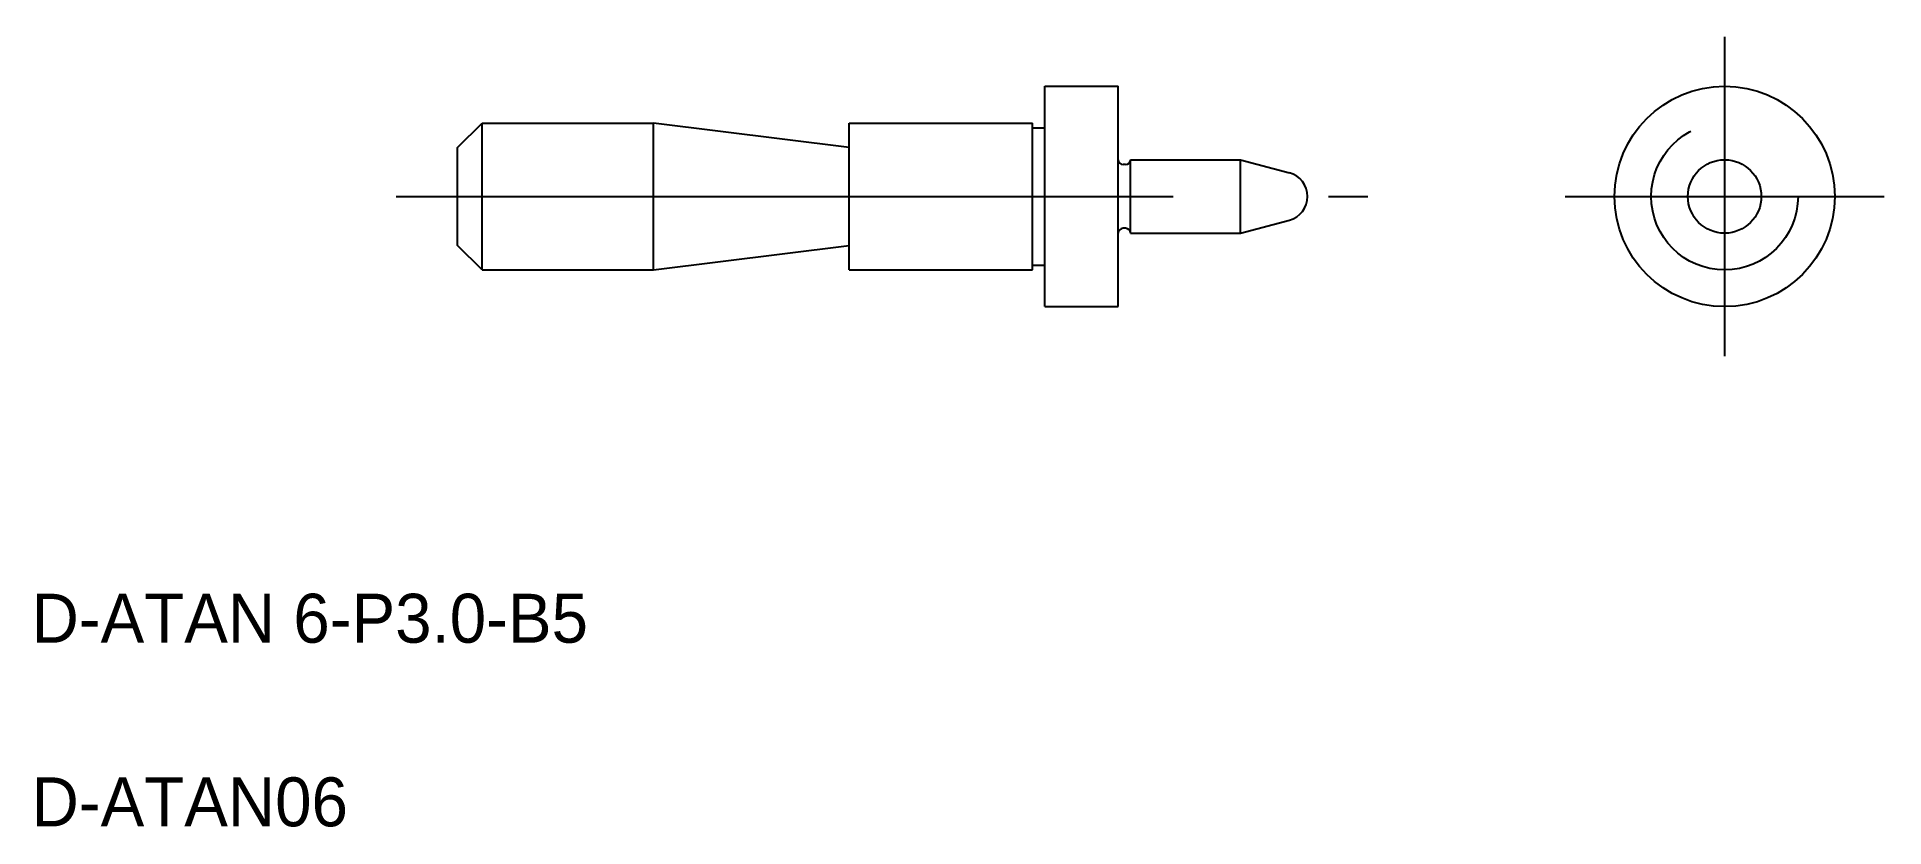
# Model space of a CAD drawing. Extents: x 17.4 to 92.9, y 35 to 67.3.
import ezdxf

# ---------------------------------------------------------------- set-up
doc = ezdxf.new("R2010")
doc.units = 0
doc.linetypes.add('CENTER', pattern=[50.8, 31.75, -6.35, 6.35, -6.35])
doc.linetypes.add('DASHED', pattern=[19.05, 12.7, -6.35])
doc.layers.get('0').update_dxf_attribs({"linetype": 'CONTINUOUS'})
doc.layers.add('CENTER', color=1, linetype='CENTER')

msp = doc.modelspace()

# ---------------------------------------------------------------- linework, layer by layer
at = {"linetype": 'CONTINUOUS'}
for p, q in [((58.554, 56.293), (58.554, 65.293)), ((58.554, 65.293), (61.554, 65.293)), ((61.554, 56.293), (61.554, 65.293)), ((34.554, 62.793), (35.554, 63.793)), ((35.554, 63.793), (42.554, 63.793)), ((35.554, 57.793), (35.554, 63.793)), ((42.554, 57.793), (42.554, 63.793)), ((50.554, 62.793), (42.554, 63.793)), ((50.554, 57.793), (50.554, 63.793)), ((50.554, 63.793), (58.054, 63.793)), ((58.054, 57.793), (58.054, 63.793)), ((34.554, 58.793), (34.554, 62.793)), ((62.054, 62.293), (66.554, 62.293)), ((62.054, 59.293), (62.054, 62.293)), ((66.554, 62.293), (68.547, 61.758)), ((66.554, 59.293), (66.554, 62.293)), ((66.554, 59.293), (68.547, 59.827)), ((62.054, 59.293), (66.554, 59.293)), ((35.554, 57.793), (34.554, 58.793)), ((42.554, 57.793), (50.554, 58.793)), ((35.554, 57.793), (42.554, 57.793)), ((50.554, 57.793), (58.054, 57.793)), ((58.554, 56.293), (61.554, 56.293))]:
    msp.add_line(p, q, dxfattribs=at)
at = {"color": 7, "linetype": 'CONTINUOUS'}
for p, q in [((58.054, 63.593), (58.554, 63.593)), ((61.854, 62.093), (61.754, 62.093)), ((61.854, 59.493), (61.754, 59.493)), ((58.054, 57.993), (58.554, 57.993))]:
    msp.add_line(p, q, dxfattribs=at)
for p, q in [((59.304, 56.293), (59.304, 56.293)), ((60.054, 56.293), (60.054, 56.293))]:
    msp.add_line(p, q)
at = {"linetype": 'CONTINUOUS'}
for radius in [4.5, 1.5]:
    msp.add_circle((86.335, 60.793), radius, dxfattribs=at)
at = {"color": 3, "linetype": 'DASHED'}
msp.add_circle((86.335, 60.793), 3, dxfattribs=at)
at = {"color": 7, "linetype": 'CONTINUOUS'}
for centre, start, end in [((61.754, 62.293), 180, 270), ((61.854, 62.293), 270, 0), ((61.754, 59.293), 90, 180), ((61.854, 59.293), 0, 90)]:
    msp.add_arc(centre, 0.2, start, end, dxfattribs=at)
at = {"linetype": 'CONTINUOUS'}
msp.add_arc((68.288, 60.793), 1, 285, 75, dxfattribs=at)
at = {"layer": 'CENTER', "color": 1, "linetype": 'CENTER'}
for p, q in [((86.335, 67.309), (86.335, 54.277)), ((32.042, 60.793), (71.757, 60.793)), ((79.819, 60.793), (92.851, 60.793))]:
    msp.add_line(p, q, dxfattribs=at)

# ---------------------------------------------------------------- texts
for s, p in [('D-ATAN 6-P3.0-B5', (17.143, 42.567)), ('D-ATAN06', (17.143, 35.067))]:
    msp.add_text(s, height=2).set_placement(p)

doc.saveas('drawing.dxf')
